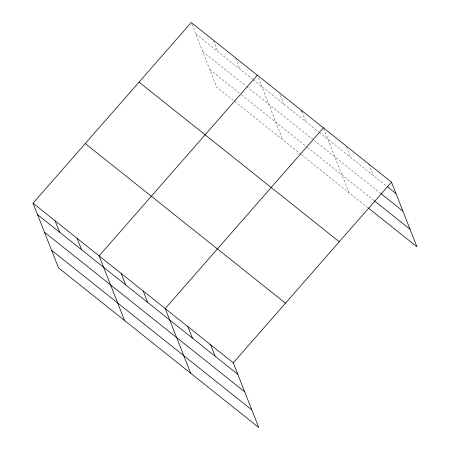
<?xml version="1.0" encoding="UTF-8"?>
<svg xmlns="http://www.w3.org/2000/svg" width="450" height="450" viewBox="0 0 450 450"><rect width="100%" height="100%" fill="white"/><g stroke="black" fill="none" stroke-linecap="round" stroke-linejoin="round"><path stroke-width="0.34" stroke-dasharray="2.25 1.69" d="M195.744 33.947L252.697 79.346M253.232 79.774L318.774 132.024M319.314 132.452L386.809 186.255M202.663 51.514L246.184 86.203M246.718 86.631L380.216 193.05M209.796 69.609L240.953 94.449M241.493 94.877L307.035 147.127M307.569 147.555L373.838 200.374M301.061 154.412L216.714 87.171L191.486 23.136M301.596 154.839L367.785 207.602M368.786 164.036L373.298 175.483M346.343 146.582L350.606 157.393M323.651 128.492L348.874 192.527M301.871 111.566L305.882 121.742M280.35 95.282L283.854 104.186M258.322 77.721L282.791 139.849M235.541 58.252L239.799 69.069M213.514 40.697L217.772 51.508"/><path stroke-width="0.67" d="M33.041 203.203L233.286 362.829L258.761 427.5L58.517 267.874L33.041 203.203L191.239 22.5L391.483 182.126L416.959 246.797L368.325 208.029M257.316 75.178L99.124 255.876L124.599 320.552M323.398 127.856L165.206 308.554L190.682 373.224M233.286 362.829L391.483 182.126M387.349 186.683L395.994 193.579M380.756 193.477L402.913 211.14M374.377 200.807L410.04 229.236M139.033 82.131L339.277 241.757M85.247 143.572L285.491 303.199M37.553 214.65L237.797 374.276M44.471 232.211L244.716 391.843M51.598 250.307L251.843 409.939M301.371 110.295L301.871 111.566M210.594 344.739L215.106 356.186M187.898 326.644L192.409 338.096M143.179 290.998L147.69 302.445M121.151 273.437L125.663 284.889M77.096 238.32L81.608 249.767M55.069 220.759L59.58 232.211"/></g></svg>
